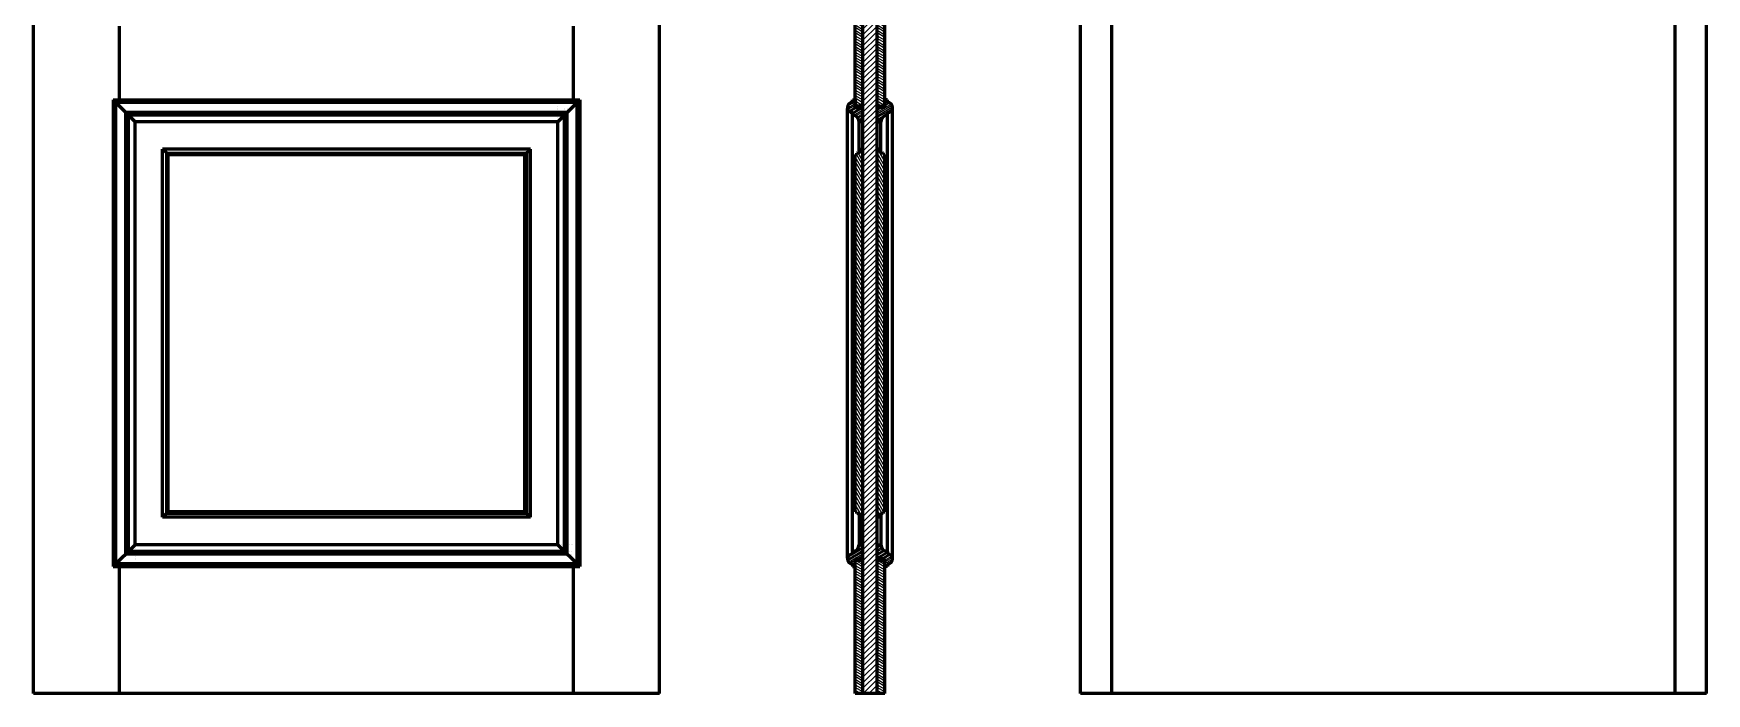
# Model space of a CAD drawing. Header units: inches. Extents: x -4554 to 14101, y -13650 to 2449.
# Drawn here: x 3000 to 5138, y -6400 to -5557 of the extents above; entities that cross this region are included whole.
import ezdxf

# ---------------------------------------------------------------- set-up
doc = ezdxf.new("R2010")
doc.units = ezdxf.units.IN
doc.layers.add('Слой1', color=7, linetype='Continuous')

# ---------------------------------------------------------------- blocks, each defined once
blk = doc.blocks.new('*B184')
at = {"layer": 'Слой1', "linetype": 'Continuous'}
for p, q in [((4088, -5642.9), (4089.5, -5642)), ((4091.5, -5643.2), (4088, -5645.2)), ((4078, -5657.9), (4096.1, -5647.4)), ((4097.3, -5649.1), (4078, -5660.2)), ((4078, -5662.5), (4097.8, -5651.1)), ((4084.2, -5652), (4078, -5655.6)), ((4078, -5653.3), (4080.2, -5652)), ((4097.6, -5653.5), (4078, -5664.8)), ((4078, -5667.1), (4091.5, -5659.3)), ((4088, -5647.5), (4091.6, -5645.4)), ((4094.4, -5646.1), (4088, -5649.8)), ((4084, -5665.9), (4078, -5669.4)), ((4081, -5670), (4083.1, -5668.8))]:
    blk.add_line(p, q, dxfattribs=at)
blk = doc.blocks.new('*B185')
at = {"layer": 'Слой1', "linetype": 'Continuous'}
for p, q in [((4046.5, -5644.3), (4050, -5642.3)), ((4040.2, -5652.6), (4050, -5646.9)), ((4050, -5644.6), (4040.4, -5650.2)), ((4050, -5649.2), (4040.8, -5654.5)), ((4041.9, -5656.2), (4050, -5651.5)), ((4053.2, -5652), (4043.7, -5657.5)), ((4046.5, -5658.2), (4057.2, -5652)), ((4060, -5652.7), (4046.5, -5660.5)), ((4048.4, -5661.7), (4060, -5655)), ((4060, -5657.3), (4050.7, -5662.6)), ((4052.5, -5664), (4060, -5659.6)), ((4060, -5661.9), (4053.7, -5665.5)), ((4054.6, -5667.4), (4060, -5664.2)), ((4060, -5666.5), (4055, -5669.4)), ((4058, -5670), (4060, -5668.8))]:
    blk.add_line(p, q, dxfattribs=at)
blk = doc.blocks.new('*B186')
at = {"layer": 'Слой1', "linetype": 'Continuous'}
for p, q in [((4088, -5548.7), (4078, -5542.9)), ((4078, -5546.4), (4088, -5552.1)), ((4088, -5555.6), (4078, -5549.8)), ((4078, -5553.3), (4088, -5559.1)), ((4088, -5562.5), (4078, -5556.7)), ((4079, -5540), (4088, -5545.2)), ((4088, -5541.7), (4085, -5540)), ((4078, -5560.2), (4088, -5566)), ((4088, -5569.4), (4078, -5563.7)), ((4078, -5567.1), (4088, -5572.9)), ((4088, -5576.4), (4078, -5570.6)), ((4078, -5574.1), (4088, -5579.8)), ((4088, -5583.3), (4078, -5577.5)), ((4078, -5581), (4088, -5586.8)), ((4088, -5590.2), (4078, -5584.5)), ((4078, -5587.9), (4088, -5593.7)), ((4088, -5597.2), (4078, -5591.4)), ((4078, -5594.8), (4088, -5600.6)), ((4088, -5604.1), (4078, -5598.3)), ((4078, -5601.8), (4088, -5607.5)), ((4088, -5611), (4078, -5605.2)), ((4078, -5608.7), (4088, -5614.5)), ((4088, -5617.9), (4078, -5612.2)), ((4078, -5615.6), (4088, -5621.4)), ((4088, -5624.9), (4078, -5619.1)), ((4078, -5622.6), (4088, -5628.3)), ((4088, -5631.8), (4078, -5626)), ((4078, -5629.5), (4088, -5635.3)), ((4088, -5638.7), (4078, -5633)), ((4078, -5636.4), (4088, -5642.2)), ((4088, -5645.7), (4078, -5639.9)), ((4078, -5643.3), (4088, -5649.1)), ((4083.5, -5650), (4078, -5646.8))]:
    blk.add_line(p, q, dxfattribs=at)
blk = doc.blocks.new('*B187')
at = {"layer": 'Слой1', "linetype": 'Continuous'}
for p, q in [((4060, -5548.7), (4050, -5542.9)), ((4050, -5546.4), (4060, -5552.1)), ((4060, -5555.6), (4050, -5549.8)), ((4050, -5553.3), (4060, -5559.1)), ((4060, -5562.5), (4050, -5556.7)), ((4051, -5540), (4060, -5545.2)), ((4060, -5541.7), (4057, -5540)), ((4050, -5560.2), (4060, -5566)), ((4060, -5569.4), (4050, -5563.7)), ((4050, -5567.1), (4060, -5572.9)), ((4060, -5576.4), (4050, -5570.6)), ((4050, -5574.1), (4060, -5579.8)), ((4060, -5583.3), (4050, -5577.5)), ((4050, -5581), (4060, -5586.8)), ((4060, -5590.2), (4050, -5584.5)), ((4050, -5587.9), (4060, -5593.7)), ((4060, -5597.2), (4050, -5591.4)), ((4050, -5594.8), (4060, -5600.6)), ((4060, -5604.1), (4050, -5598.3)), ((4050, -5601.8), (4060, -5607.5)), ((4060, -5611), (4050, -5605.2)), ((4050, -5608.7), (4060, -5614.5)), ((4060, -5617.9), (4050, -5612.2)), ((4050, -5615.6), (4060, -5621.4)), ((4060, -5624.9), (4050, -5619.1)), ((4050, -5622.6), (4060, -5628.3)), ((4060, -5631.8), (4050, -5626)), ((4050, -5629.5), (4060, -5635.3)), ((4060, -5638.7), (4050, -5633)), ((4050, -5636.4), (4060, -5642.2)), ((4060, -5645.7), (4050, -5639.9)), ((4050, -5643.3), (4060, -5649.1)), ((4055.5, -5650), (4050, -5646.8))]:
    blk.add_line(p, q, dxfattribs=at)
blk = doc.blocks.new('*B188')
at = {"layer": 'Слой1', "linetype": 'Continuous'}
for p, q in [((4088, -6238.7), (4078, -6232.9)), ((4078, -6236.4), (4088, -6242.1)), ((4088, -6245.6), (4078, -6239.8)), ((4079, -6230), (4088, -6235.2)), ((4088, -6231.7), (4085, -6230)), ((4078, -6243.3), (4088, -6249.1)), ((4088, -6252.5), (4078, -6246.7)), ((4078, -6250.2), (4088, -6256)), ((4088, -6259.4), (4078, -6253.7)), ((4078, -6257.1), (4088, -6262.9)), ((4088, -6266.4), (4078, -6260.6)), ((4078, -6264.1), (4088, -6269.8)), ((4088, -6273.3), (4078, -6267.5)), ((4078, -6271), (4088, -6276.8)), ((4088, -6280.2), (4078, -6274.5)), ((4078, -6277.9), (4088, -6283.7)), ((4088, -6287.2), (4078, -6281.4)), ((4078, -6284.8), (4088, -6290.6)), ((4088, -6294.1), (4078, -6288.3)), ((4078, -6291.8), (4088, -6297.5)), ((4088, -6301), (4078, -6295.2)), ((4078, -6298.7), (4088, -6304.5)), ((4088, -6307.9), (4078, -6302.2)), ((4078, -6305.6), (4088, -6311.4)), ((4088, -6314.9), (4078, -6309.1)), ((4078, -6312.6), (4088, -6318.3)), ((4088, -6321.8), (4078, -6316)), ((4078, -6319.5), (4088, -6325.3)), ((4088, -6328.7), (4078, -6323)), ((4078, -6326.4), (4088, -6332.2)), ((4088, -6335.7), (4078, -6329.9)), ((4078, -6333.3), (4088, -6339.1)), ((4088, -6342.6), (4078, -6336.8)), ((4078, -6340.3), (4088, -6346)), ((4088, -6349.5), (4078, -6343.7)), ((4078, -6347.2), (4088, -6353)), ((4088, -6356.4), (4078, -6350.7)), ((4078, -6354.1), (4088, -6359.9)), ((4088, -6363.4), (4078, -6357.6)), ((4078, -6361.1), (4088, -6366.8)), ((4088, -6370.3), (4078, -6364.5)), ((4078, -6368), (4088, -6373.8)), ((4088, -6377.2), (4078, -6371.5)), ((4078, -6374.9), (4088, -6380.7)), ((4088, -6384.2), (4078, -6378.4)), ((4078, -6381.8), (4088, -6387.6)), ((4088, -6391.1), (4078, -6385.3)), ((4078, -6388.8), (4088, -6394.5)), ((4088, -6398), (4078, -6392.2)), ((4078, -6395.7), (4085.4, -6400)), ((4079.4, -6400), (4078, -6399.2))]:
    blk.add_line(p, q, dxfattribs=at)
blk = doc.blocks.new('*B189')
at = {"layer": 'Слой1', "linetype": 'Continuous'}
for p, q in [((4060, -6238.7), (4050, -6232.9)), ((4050, -6236.4), (4060, -6242.1)), ((4060, -6245.6), (4050, -6239.8)), ((4051, -6230), (4060, -6235.2)), ((4060, -6231.7), (4057, -6230)), ((4050, -6243.3), (4060, -6249.1)), ((4060, -6252.5), (4050, -6246.7)), ((4050, -6250.2), (4060, -6256)), ((4060, -6259.4), (4050, -6253.7)), ((4050, -6257.1), (4060, -6262.9)), ((4060, -6266.4), (4050, -6260.6)), ((4050, -6264.1), (4060, -6269.8)), ((4060, -6273.3), (4050, -6267.5)), ((4050, -6271), (4060, -6276.8)), ((4060, -6280.2), (4050, -6274.5)), ((4050, -6277.9), (4060, -6283.7)), ((4060, -6287.2), (4050, -6281.4)), ((4050, -6284.8), (4060, -6290.6)), ((4060, -6294.1), (4050, -6288.3)), ((4050, -6291.8), (4060, -6297.5)), ((4060, -6301), (4050, -6295.2)), ((4050, -6298.7), (4060, -6304.5)), ((4060, -6307.9), (4050, -6302.2)), ((4050, -6305.6), (4060, -6311.4)), ((4060, -6314.9), (4050, -6309.1)), ((4050, -6312.6), (4060, -6318.3)), ((4060, -6321.8), (4050, -6316)), ((4050, -6319.5), (4060, -6325.3)), ((4060, -6328.7), (4050, -6323)), ((4050, -6326.4), (4060, -6332.2)), ((4060, -6335.7), (4050, -6329.9)), ((4050, -6333.3), (4060, -6339.1)), ((4060, -6342.6), (4050, -6336.8)), ((4050, -6340.3), (4060, -6346)), ((4060, -6349.5), (4050, -6343.7)), ((4050, -6347.2), (4060, -6353)), ((4060, -6356.4), (4050, -6350.7)), ((4050, -6354.1), (4060, -6359.9)), ((4060, -6363.4), (4050, -6357.6)), ((4050, -6361.1), (4060, -6366.8)), ((4060, -6370.3), (4050, -6364.5)), ((4050, -6368), (4060, -6373.8)), ((4060, -6377.2), (4050, -6371.5)), ((4050, -6374.9), (4060, -6380.7)), ((4060, -6384.2), (4050, -6378.4)), ((4050, -6381.8), (4060, -6387.6)), ((4060, -6391.1), (4050, -6385.3)), ((4050, -6388.8), (4060, -6394.5)), ((4060, -6398), (4050, -6392.2)), ((4050, -6395.7), (4057.4, -6400)), ((4051.4, -6400), (4050, -6399.2))]:
    blk.add_line(p, q, dxfattribs=at)
blk = doc.blocks.new('*B190')
at = {"layer": 'Слой1', "linetype": 'Continuous'}
for p, q in [((4078.7, -5705), (4088, -5721)), ((4088, -5727), (4078, -5709.7)), ((4078, -5715.7), (4088, -5733)), ((4088, -5739), (4078, -5721.7)), ((4078, -5727.7), (4088, -5745)), ((4086, -5711.6), (4085.1, -5709.9)), ((4088, -5715), (4086.3, -5712)), ((4088, -5751), (4078, -5733.7)), ((4078, -5739.7), (4088, -5757)), ((4088, -5763), (4078, -5745.7)), ((4078, -5751.7), (4088, -5769)), ((4088, -5775), (4078, -5757.7)), ((4078, -5763.7), (4088, -5781)), ((4088, -5787), (4078, -5769.7)), ((4078, -5775.7), (4088, -5793)), ((4088, -5799), (4078, -5781.7)), ((4078, -5787.7), (4088, -5805)), ((4088, -5811), (4078, -5793.7)), ((4078, -5799.7), (4088, -5817)), ((4088, -5823), (4078, -5805.7)), ((4078, -5811.7), (4088, -5829)), ((4088, -5835), (4078, -5817.7)), ((4078, -5823.7), (4088, -5841)), ((4088, -5847), (4078, -5829.7)), ((4078, -5835.7), (4088, -5853)), ((4088, -5859), (4078, -5841.7)), ((4078, -5847.7), (4088, -5865)), ((4088, -5871), (4078, -5853.7)), ((4078, -5859.7), (4088, -5877)), ((4088, -5883), (4078, -5865.7)), ((4078, -5871.7), (4088, -5889)), ((4088, -5895), (4078, -5877.7)), ((4078, -5883.7), (4088, -5901)), ((4088, -5907), (4078, -5889.7)), ((4078, -5895.7), (4088, -5913)), ((4088, -5919), (4078, -5901.7)), ((4078, -5907.7), (4088, -5925)), ((4088, -5931), (4078, -5913.7)), ((4078, -5919.7), (4088, -5937)), ((4088, -5943), (4078, -5925.7)), ((4078, -5931.7), (4088, -5949)), ((4088, -5955), (4078, -5937.7)), ((4078, -5943.7), (4088, -5961)), ((4088, -5967), (4078, -5949.7)), ((4078, -5955.7), (4088, -5973)), ((4088, -5979), (4078, -5961.7)), ((4078, -5967.7), (4088, -5985)), ((4088, -5991), (4078, -5973.7)), ((4078, -5979.7), (4088, -5997)), ((4088, -6003), (4078, -5985.7)), ((4078, -5991.7), (4088, -6009)), ((4088, -6015), (4078, -5997.7)), ((4078, -6003.7), (4088, -6021)), ((4088, -6027), (4078, -6009.7)), ((4078, -6015.7), (4088, -6033)), ((4088, -6039), (4078, -6021.7)), ((4078, -6027.7), (4088, -6045)), ((4088, -6051), (4078, -6033.7)), ((4078, -6039.7), (4088, -6057)), ((4088, -6063), (4078, -6045.7)), ((4078, -6051.7), (4088, -6069)), ((4088, -6075), (4078, -6057.7)), ((4078, -6063.7), (4088, -6081)), ((4088, -6087), (4078, -6069.7)), ((4078, -6075.7), (4088, -6093)), ((4088, -6099), (4078, -6081.7)), ((4078, -6087.7), (4088, -6105)), ((4088, -6111), (4078, -6093.7)), ((4078, -6099.7), (4088, -6117)), ((4088, -6123), (4078, -6105.7)), ((4078, -6111.7), (4088, -6129)), ((4088, -6135), (4078, -6117.7)), ((4078, -6123.7), (4088, -6141)), ((4088, -6147), (4078, -6129.7)), ((4078, -6135.7), (4088, -6153)), ((4088, -6159), (4078, -6141.7)), ((4078, -6147.7), (4088, -6165)), ((4086.2, -6168), (4078, -6153.7)), ((4078, -6159.7), (4084.1, -6170.3)), ((4081.8, -6172.3), (4078, -6165.7)), ((4078, -6171.7), (4079.9, -6175))]:
    blk.add_line(p, q, dxfattribs=at)
blk = doc.blocks.new('*B191')
at = {"layer": 'Слой1', "linetype": 'Continuous'}
for p, q in [((4056.3, -5707.6), (4060, -5714)), ((4060, -5708), (4058.3, -5705)), ((4060, -5732), (4050, -5714.7)), ((4050, -5720.7), (4060, -5738)), ((4060, -5744), (4050, -5726.7)), ((4051.9, -5712), (4060, -5726)), ((4060, -5720), (4054, -5709.6)), ((4050, -5732.7), (4060, -5750)), ((4060, -5756), (4050, -5738.7)), ((4050, -5744.7), (4060, -5762)), ((4060, -5768), (4050, -5750.7)), ((4050, -5756.7), (4060, -5774)), ((4060, -5780), (4050, -5762.7)), ((4050, -5768.7), (4060, -5786)), ((4060, -5792), (4050, -5774.7)), ((4050, -5780.7), (4060, -5798)), ((4060, -5804), (4050, -5786.7)), ((4050, -5792.7), (4060, -5810)), ((4060, -5816), (4050, -5798.7)), ((4050, -5804.7), (4060, -5822)), ((4060, -5828), (4050, -5810.7)), ((4050, -5816.7), (4060, -5834)), ((4060, -5840), (4050, -5822.7)), ((4050, -5828.7), (4060, -5846)), ((4060, -5852), (4050, -5834.7)), ((4050, -5840.7), (4060, -5858)), ((4060, -5864), (4050, -5846.7)), ((4050, -5852.7), (4060, -5870)), ((4060, -5876), (4050, -5858.7)), ((4050, -5864.7), (4060, -5882)), ((4060, -5888), (4050, -5870.7)), ((4050, -5876.7), (4060, -5894)), ((4060, -5900), (4050, -5882.7)), ((4050, -5888.7), (4060, -5906)), ((4060, -5912), (4050, -5894.7)), ((4050, -5900.7), (4060, -5918)), ((4060, -5924), (4050, -5906.7)), ((4050, -5912.7), (4060, -5930)), ((4060, -5936), (4050, -5918.7)), ((4050, -5924.7), (4060, -5942)), ((4060, -5948), (4050, -5930.7)), ((4050, -5936.7), (4060, -5954)), ((4060, -5960), (4050, -5942.7)), ((4050, -5948.7), (4060, -5966)), ((4060, -5972), (4050, -5954.7)), ((4050, -5960.7), (4060, -5978)), ((4060, -5984), (4050, -5966.7)), ((4050, -5972.7), (4060, -5990)), ((4060, -5996), (4050, -5978.7)), ((4050, -5984.7), (4060, -6002)), ((4060, -6008), (4050, -5990.7)), ((4050, -5996.7), (4060, -6014)), ((4060, -6020), (4050, -6002.7)), ((4050, -6008.7), (4060, -6026)), ((4060, -6032), (4050, -6014.7)), ((4050, -6020.7), (4060, -6038)), ((4060, -6044), (4050, -6026.7)), ((4050, -6032.7), (4060, -6050)), ((4060, -6056), (4050, -6038.7)), ((4050, -6044.7), (4060, -6062)), ((4060, -6068), (4050, -6050.7)), ((4050, -6056.7), (4060, -6074)), ((4060, -6080), (4050, -6062.7)), ((4050, -6068.7), (4060, -6086)), ((4060, -6092), (4050, -6074.7)), ((4050, -6080.7), (4060, -6098)), ((4060, -6104), (4050, -6086.7)), ((4050, -6092.7), (4060, -6110)), ((4060, -6116), (4050, -6098.7)), ((4050, -6104.7), (4060, -6122)), ((4060, -6128), (4050, -6110.7)), ((4050, -6116.7), (4060, -6134)), ((4060, -6140), (4050, -6122.7)), ((4050, -6128.7), (4060, -6146)), ((4060, -6152), (4050, -6134.7)), ((4050, -6140.7), (4060, -6158)), ((4060, -6164), (4050, -6146.7)), ((4050, -6152.7), (4060, -6170)), ((4059.4, -6175), (4050, -6158.7)), ((4050, -6164.7), (4051.9, -6168)), ((4052, -6168.1), (4053.1, -6170.1))]:
    blk.add_line(p, q, dxfattribs=at)
blk = doc.blocks.new('*B192')
at = {"layer": 'Слой1', "linetype": 'Continuous'}
for p, q in [((4078, -6212.3), (4082, -6210)), ((4083.2, -6211.6), (4078, -6214.6)), ((4078, -6216.9), (4083.8, -6213.6)), ((4084.8, -6215.3), (4078, -6219.2)), ((4078, -6221.5), (4086.3, -6216.7)), ((4088.3, -6217.9), (4078, -6223.9)), ((4078, -6226.2), (4091.3, -6218.5)), ((4091.5, -6220.7), (4078.8, -6228)), ((4082.8, -6228), (4093.1, -6222.1)), ((4095.3, -6223.1), (4086.8, -6228)), ((4088, -6229.6), (4096.7, -6224.6)), ((4097.6, -6226.4), (4088, -6231.9)), ((4088, -6234.2), (4097.8, -6228.6)), ((4097.1, -6231.3), (4088, -6236.6)), ((4089.5, -6238), (4091.5, -6236.8))]:
    blk.add_line(p, q, dxfattribs=at)
blk = doc.blocks.new('*B193')
at = {"layer": 'Слой1', "linetype": 'Continuous'}
for p, q in [((4040.2, -6228.7), (4060, -6217.2)), ((4060, -6214.9), (4040.5, -6226.2)), ((4060, -6219.5), (4040.6, -6230.7)), ((4046.5, -6220.4), (4060, -6212.6)), ((4060, -6210.3), (4054.2, -6213.6)), ((4055, -6210.9), (4056.5, -6210)), ((4041.7, -6232.4), (4060, -6221.8)), ((4050, -6229.9), (4043.3, -6233.8)), ((4045.9, -6234.6), (4050, -6232.2)), ((4050, -6234.5), (4046.5, -6236.6)), ((4048, -6238), (4050, -6236.8)), ((4060, -6224.1), (4053.3, -6228)), ((4057.3, -6228), (4060, -6226.5))]:
    blk.add_line(p, q, dxfattribs=at)
blk = doc.blocks.new('*B194')
at = {"layer": 'Слой1', "linetype": 'Continuous'}
for p, q in [((4060, -4314.4), (4074.4, -4300)), ((4067.3, -4300), (4060, -4307.3)), ((4060, -4300.2), (4060.2, -4300)), ((4078, -4303.4), (4060, -4321.4)), ((4060, -4328.5), (4078, -4310.5)), ((4078, -4317.6), (4060, -4335.6)), ((4060, -4342.6), (4078, -4324.6)), ((4078, -4331.7), (4060, -4349.7)), ((4060, -4356.8), (4078, -4338.8)), ((4078, -4345.9), (4060, -4363.9)), ((4060, -4370.9), (4078, -4352.9)), ((4078, -4360), (4060, -4378)), ((4060, -4385.1), (4078, -4367.1)), ((4078, -4374.1), (4060, -4392.1)), ((4060, -4399.2), (4078, -4381.2)), ((4078, -4388.3), (4060, -4406.3)), ((4063.4, -4410), (4078, -4395.4)), ((4078, -4402.4), (4070.4, -4410)), ((4077.5, -4410), (4078, -4409.5)), ((4060, -5551.8), (4071.8, -5540)), ((4064.7, -5540), (4060, -5544.7)), ((4078, -5540.9), (4060, -5558.9)), ((4060, -5565.9), (4078, -5547.9)), ((4078, -5555), (4060, -5573)), ((4060, -5580.1), (4078, -5562.1)), ((4078, -5569.1), (4060, -5587.1)), ((4060, -5594.2), (4078, -5576.2)), ((4078, -5583.3), (4060, -5601.3)), ((4060, -5608.4), (4078, -5590.4)), ((4078, -5597.4), (4060, -5615.4)), ((4060, -5622.5), (4078, -5604.5)), ((4078, -5611.6), (4060, -5629.6)), ((4060, -5636.6), (4078, -5618.6)), ((4078, -5625.7), (4060, -5643.7)), ((4060, -5650.8), (4078, -5632.8)), ((4078, -5639.9), (4060, -5657.9)), ((4060, -5664.9), (4078, -5646.9)), ((4078, -5654), (4060, -5672)), ((4060, -5679.1), (4078, -5661.1)), ((4078, -5668.1), (4060, -5686.1)), ((4060, -5693.2), (4078, -5675.2)), ((4078, -5682.3), (4060, -5700.3)), ((4060, -5707.4), (4078, -5689.4)), ((4078, -5696.4), (4060, -5714.4)), ((4060, -5721.5), (4078, -5703.5)), ((4078, -5710.6), (4060, -5728.6)), ((4060, -5735.6), (4078, -5717.6)), ((4078, -5724.7), (4060, -5742.7)), ((4060, -5749.8), (4078, -5731.8)), ((4078, -5738.9), (4060, -5756.9)), ((4060, -5763.9), (4078, -5745.9)), ((4078, -5753), (4060, -5771)), ((4060, -5778.1), (4078, -5760.1)), ((4078, -5767.1), (4060, -5785.1)), ((4060, -5792.2), (4078, -5774.2)), ((4078, -5781.3), (4060, -5799.3)), ((4060, -5806.4), (4078, -5788.4)), ((4078, -5795.4), (4060, -5813.4)), ((4060, -5820.5), (4078, -5802.5)), ((4078, -5809.6), (4060, -5827.6)), ((4060, -5834.6), (4078, -5816.6)), ((4078, -5823.7), (4060, -5841.7)), ((4060, -5848.8), (4078, -5830.8)), ((4078, -5837.9), (4060, -5855.9)), ((4060, -5862.9), (4078, -5844.9)), ((4078, -5852), (4060, -5870)), ((4060, -5877.1), (4078, -5859.1)), ((4078, -5866.1), (4060, -5884.1)), ((4060, -5891.2), (4078, -5873.2)), ((4078, -5880.3), (4060, -5898.3)), ((4060, -5905.3), (4078, -5887.3)), ((4078, -5894.4), (4060, -5912.4)), ((4060, -5919.5), (4078, -5901.5)), ((4078, -5908.6), (4060, -5926.6)), ((4060, -5933.6), (4078, -5915.6)), ((4078, -5922.7), (4060, -5940.7)), ((4060, -5947.8), (4078, -5929.8)), ((4078, -5936.8), (4060, -5954.8)), ((4060, -5961.9), (4078, -5943.9)), ((4078, -5951), (4060, -5969)), ((4060, -5976.1), (4078, -5958.1)), ((4078, -5965.1), (4060, -5983.1)), ((4060, -5990.2), (4078, -5972.2)), ((4078, -5979.3), (4060, -5997.3)), ((4060, -6004.3), (4078, -5986.3)), ((4078, -5993.4), (4060, -6011.4)), ((4060, -6018.5), (4078, -6000.5)), ((4078, -6007.6), (4060, -6025.6)), ((4060, -6032.6), (4078, -6014.6)), ((4078, -6021.7), (4060, -6039.7)), ((4060, -6046.8), (4078, -6028.8)), ((4078, -6035.8), (4060, -6053.8)), ((4060, -6060.9), (4078, -6042.9)), ((4078, -6050), (4060, -6068)), ((4060, -6075.1), (4078, -6057.1)), ((4078, -6064.1), (4060, -6082.1)), ((4060, -6089.2), (4078, -6071.2)), ((4078, -6078.3), (4060, -6096.3)), ((4060, -6103.3), (4078, -6085.3)), ((4078, -6092.4), (4060, -6110.4)), ((4060, -6117.5), (4078, -6099.5)), ((4078, -6106.6), (4060, -6124.6)), ((4060, -6131.6), (4078, -6113.6)), ((4078, -6120.7), (4060, -6138.7)), ((4060, -6145.8), (4078, -6127.8)), ((4078, -6134.8), (4060, -6152.8)), ((4060, -6159.9), (4078, -6141.9)), ((4078, -6149), (4060, -6167)), ((4060, -6174), (4078, -6156)), ((4078, -6163.1), (4060, -6181.1)), ((4060, -6188.2), (4078, -6170.2)), ((4078, -6177.3), (4060, -6195.3)), ((4060, -6202.3), (4078, -6184.3)), ((4078, -6191.4), (4060, -6209.4)), ((4060, -6216.5), (4078, -6198.5)), ((4078, -6205.5), (4060, -6223.5)), ((4060, -6230.6), (4078, -6212.6)), ((4078, -6219.7), (4060, -6237.7)), ((4060, -6244.8), (4078, -6226.8)), ((4078, -6233.8), (4060, -6251.8)), ((4060, -6258.9), (4078, -6240.9)), ((4078, -6248), (4060, -6266)), ((4060, -6273), (4078, -6255)), ((4078, -6262.1), (4060, -6280.1)), ((4060, -6287.2), (4078, -6269.2)), ((4078, -6276.3), (4060, -6294.3)), ((4060, -6301.3), (4078, -6283.3)), ((4078, -6290.4), (4060, -6308.4)), ((4060, -6315.5), (4078, -6297.5)), ((4078, -6304.5), (4060, -6322.5)), ((4060, -6329.6), (4078, -6311.6)), ((4078, -6318.7), (4060, -6336.7)), ((4060, -6343.8), (4078, -6325.8)), ((4078, -6332.8), (4060, -6350.8)), ((4060, -6357.9), (4078, -6339.9)), ((4078, -6347), (4060, -6365)), ((4060, -6372), (4078, -6354)), ((4078, -6361.1), (4060, -6379.1)), ((4060, -6386.2), (4078, -6368.2)), ((4078, -6375.3), (4060, -6393.3)), ((4060.3, -6400), (4078, -6382.3)), ((4078, -6389.4), (4067.4, -6400)), ((4074.5, -6400), (4078, -6396.5))]:
    blk.add_line(p, q, dxfattribs=at)

msp = doc.modelspace()

# ---------------------------------------------------------------- linework, layer by layer
at = {"layer": 'Слой1', "color": 7, "linetype": 'Continuous', "lineweight": 60}
for p, q in [((3000, -6400), (3000, -4300)), ((3800, -6400), (3800, -4300)), ((4338, -6400), (4338, -4300)), ((4378, -6400), (4378, -4300)), ((5098, -6400), (5098, -4300)), ((5138, -6400), (5138, -4300)), ((3110, -5642), (3110, -5548)), ((3690, -5642), (3690, -5548)), ((4050, -5652), (4050, -5538)), ((4060, -6400), (4060, -5540)), ((4078, -6400), (4078, -5540)), ((4088, -5652), (4088, -5538)), ((3102, -5642), (3102, -6238)), ((3102, -5642), (3698, -5642)), ((3130, -5670), (3102, -5642)), ((3670, -5670), (3698, -5642)), ((3698, -5642), (3698, -6238)), ((4046.5, -5645.4), (4046.5, -5642)), ((4046.5, -5642), (4050, -5642)), ((4050, -5642), (4050, -5652)), ((4091.5, -5642), (4088, -5642)), ((4088, -5642), (4088, -5652)), ((4091.5, -5645.4), (4091.5, -5642)), ((3694.6, -5645.4), (3105.4, -5645.4)), ((3105.4, -6234.6), (3105.4, -5645.4)), ((3110, -5645.8), (3110, -5645.8)), ((3681.9, -5658.1), (3118.1, -5658.1)), ((3118.1, -6221.9), (3118.1, -5658.1)), ((3121.5, -5645.8), (3121.5, -5645.8)), ((3121.5, -6218.5), (3121.5, -5661.5)), ((3678.5, -5661.5), (3121.5, -5661.5)), ((3670, -5650.6), (3670, -5650.6)), ((3670, -5652.9), (3670, -5652.9)), ((3670, -5654.9), (3670, -5654.9)), ((3670, -5656.6), (3670, -5656.6)), ((3670, -5657.7), (3670, -5657.7)), ((3670, -5661.5), (3670, -5661.5)), ((3670, -5663.1), (3670, -5663.1)), ((3670, -5665), (3670, -5665)), ((3678.5, -5652.9), (3678.5, -5652.9)), ((3678.5, -5654.9), (3678.5, -5654.9)), ((3678.5, -5656.6), (3678.5, -5656.6)), ((3678.5, -6218.5), (3678.5, -5661.5)), ((3681.9, -5658.1), (3681.8, -5658.2)), ((3681.9, -5652.9), (3681.9, -5652.9)), ((3681.9, -5654.9), (3681.9, -5654.9)), ((3681.9, -6221.9), (3681.9, -5658.1)), ((3690, -5645.8), (3690, -5645.8)), ((3694.6, -6234.6), (3694.6, -5645.4)), ((4040.2, -6227.1), (4040.2, -5652.9)), ((4046.5, -5661.5), (4046.5, -5658.1)), ((4046.5, -6218.5), (4046.5, -5661.5)), ((4060, -5650), (4050, -5650)), ((4050, -5652), (4060, -5652)), ((4078, -5650), (4088, -5650)), ((4088, -5652), (4078, -5652)), ((4091.5, -5661.5), (4091.5, -5658.1)), ((4091.5, -6218.5), (4091.5, -5661.5)), ((4097.8, -6227.1), (4097.8, -5652.9)), ((3130, -6210), (3130, -5670)), ((3670, -5670), (3130, -5670)), ((3670, -5667.4), (3670, -5667.4)), ((3670, -6210), (3670, -5670)), ((4055, -5708.9), (4055, -5670)), ((4060, -5670), (4055, -5670)), ((4078, -5670), (4083, -5670)), ((4083, -5708.9), (4083, -5670)), ((3635, -5705), (3165, -5705)), ((3172, -5712), (3165, -5705)), ((3165, -6175), (3165, -5705)), ((3628, -5712), (3635, -5705)), ((3635, -6175), (3635, -5705)), ((4057, -5705), (4060, -5705)), ((4081, -5705), (4078, -5705)), ((3170, -5710), (3630, -5710)), ((3170, -5710), (3170, -6170)), ((3172, -5712), (3628, -5712)), ((3172, -6168), (3172, -5712)), ((3628, -6168), (3628, -5712)), ((3630, -5710), (3630, -6170)), ((4050, -6168), (4050, -5712)), ((4050, -5712), (4052, -5712)), ((4052, -5712), (4052, -5710)), ((4086, -5712), (4086, -5710)), ((4088, -5712), (4086, -5712)), ((4088, -6168), (4088, -5712)), ((3172, -6168), (3165, -6175)), ((3635, -6175), (3165, -6175)), ((3630, -6170), (3170, -6170)), ((3628, -6168), (3172, -6168)), ((3635, -6175), (3628, -6168)), ((4050, -6168), (4052, -6168)), ((4052, -6168), (4052, -6170)), ((4055, -6171.1), (4055, -6210)), ((4057, -6175), (4060, -6175)), ((4081, -6175), (4078, -6175)), ((4083, -6171.1), (4083, -6210)), ((4088, -6168), (4086, -6168)), ((4086, -6168), (4086, -6170)), ((3102, -6238), (3130, -6210)), ((3678.5, -6218.5), (3121.5, -6218.5)), ((3670, -6210), (3130, -6210)), ((3130, -6212.6), (3130, -6212.6)), ((3130, -6215), (3130, -6215)), ((3130, -6216.9), (3130, -6216.9)), ((3130, -6218.5), (3130, -6218.5)), ((3698, -6238), (3670, -6210)), ((3672.6, -6210), (3672.6, -6210)), ((3675, -6210), (3675, -6210)), ((3676.9, -6210), (3676.9, -6210)), ((3678.5, -6210), (3678.5, -6210)), ((3682.3, -6210), (3682.3, -6210)), ((3683.4, -6210), (3683.4, -6210)), ((3683.4, -6218.5), (3683.4, -6218.5)), ((3685.1, -6210), (3685.1, -6210)), ((3685.1, -6218.5), (3685.1, -6218.5)), ((3687.1, -6210), (3687.1, -6210)), ((3687.1, -6218.5), (3687.1, -6218.5)), ((3689.4, -6210), (3689.4, -6210)), ((4046.5, -6218.5), (4046.5, -6221.9)), ((4060, -6210), (4055, -6210)), ((4078, -6210), (4083, -6210)), ((4091.5, -6218.5), (4091.5, -6221.9)), ((3102, -6238), (3698, -6238)), ((3694.6, -6234.6), (3105.4, -6234.6)), ((3110, -6400), (3110, -6238)), ((3118.1, -6221.9), (3118.2, -6221.8)), ((3681.9, -6221.9), (3118.1, -6221.9)), ((3130, -6222.3), (3130, -6222.3)), ((3130, -6223.4), (3130, -6223.4)), ((3130, -6225.1), (3130, -6225.1)), ((3130, -6227.1), (3130, -6227.1)), ((3130, -6229.4), (3130, -6229.4)), ((3681.9, -6221.9), (3681.8, -6221.8)), ((3685.1, -6221.9), (3685.1, -6221.9)), ((3687.1, -6221.9), (3687.1, -6221.9)), ((3690, -6400), (3690, -6238)), ((4046.5, -6234.6), (4046.5, -6238)), ((4046.5, -6238), (4050, -6238)), ((4050, -6400), (4050, -6228)), ((4050, -6238), (4050, -6228)), ((4050, -6228), (4060, -6228)), ((4060, -6230), (4050, -6230)), ((4088, -6228), (4078, -6228)), ((4078, -6230), (4088, -6230)), ((4088, -6400), (4088, -6228)), ((4088, -6238), (4088, -6228)), ((4091.5, -6238), (4088, -6238)), ((4091.5, -6234.6), (4091.5, -6238)), ((3800, -6400), (3000, -6400)), ((4088, -6400), (4050, -6400)), ((5138, -6400), (4338, -6400))]:
    msp.add_line(p, q, dxfattribs=at)
for centre, radius, start, end in [((4046.5, -5651.8), 6.35, 90, 270), ((4046.5, -5670), 8.5, 0, 90), ((4091.5, -5670), 8.5, 90, 180), ((4091.5, -5651.8), 6.35, 270, 450), ((4052, -5705), 5, 270, 360.2574), ((4086, -5705), 5, 179.7426, 270), ((4052, -6175), 5, 359.7426, 450), ((4086, -6175), 5, 90, 180.2574), ((4046.5, -6210), 8.5, 270, 360), ((4091.5, -6210), 8.5, 180, 270), ((4046.5, -6228.2), 6.35, 90, 270), ((4091.5, -6228.2), 6.35, 270, 450)]:
    msp.add_arc(centre, radius, start, end, dxfattribs=at)

# ---------------------------------------------------------------- block references
at = {"layer": 'Слой1'}
for name in ['*B194', '*B187', '*B186', '*B185', '*B184', '*B191', '*B190', '*B193', '*B192', '*B189', '*B188']:
    msp.add_blockref(name, (0, 0), dxfattribs=at)

doc.saveas('drawing.dxf')
